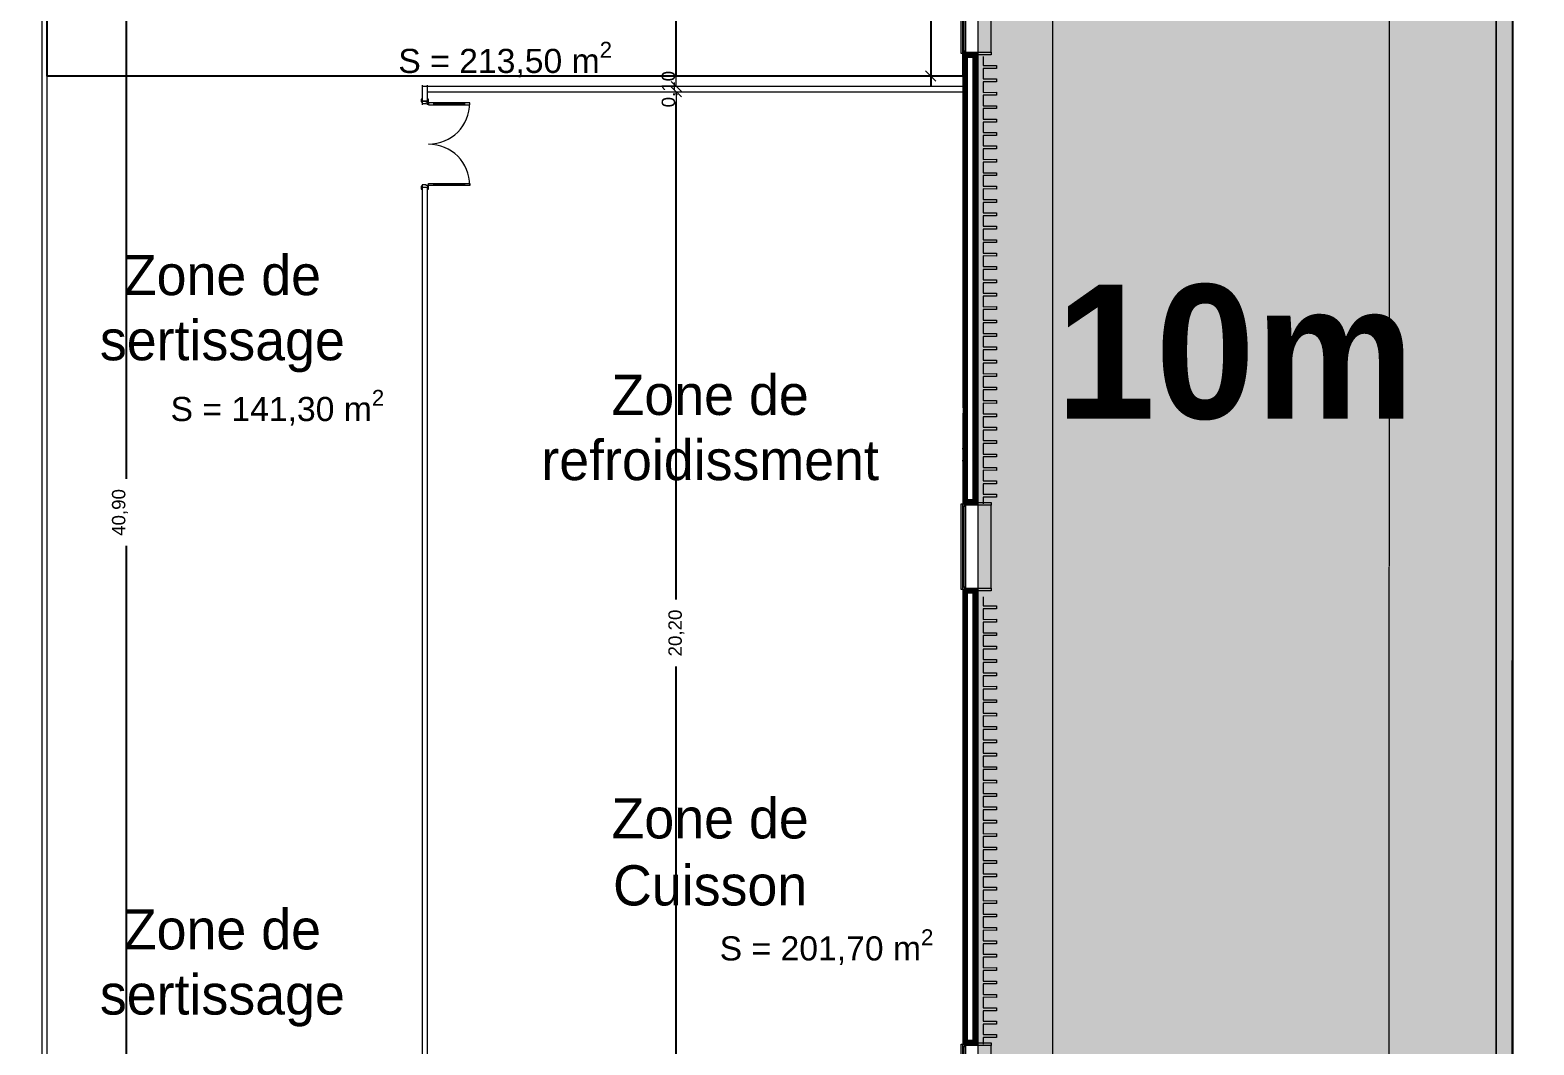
# Model space of a CAD drawing. Header units: millimetres. Extents: x 141848 to 1648660, y -821378 to -151356.
# Drawn here: x 226544 to 254600, y -224593 to -205653 of the extents above; entities that cross this region are included whole.
import ezdxf

# ---------------------------------------------------------------- set-up
doc = ezdxf.new("R2010")
doc.units = ezdxf.units.MM
doc.header["$MEASUREMENT"] = 0
doc.linetypes.add('Traits', pattern=[282.222223, 141.111112, -141.111112])
doc.linetypes.add('Wipeout_Contour', pattern=[1000, 0, -1000])
for name, color, linetype in [('Cotations - 1_100', 7, 'Continuous'), ('Divers - Dessin général', 7, 'Continuous'), ('Equipement - Autoclaves', 6, 'Continuous'), ('Fenêtres ARCHICAD', 7, 'Continuous'), ('Hachure', 7, 'Continuous'), ('Intérieur - Agencement', 7, 'Continuous'), ('Nouveau_0', 7, 'Continuous'), ('Portes ARCHICAD', 7, 'Continuous'), ('Sols_ Dalles', 7, 'Continuous'), ('Structure - Murs extérieurs', 7, 'Continuous'), ('TopoAlt', 7, 'Continuous')]:
    doc.layers.add(name, color=color, linetype=linetype)
doc.styles.add('STYLE_GENERE_1', font='')
doc.styles.add('STYLE_GENERE_2', font='')
doc.styles.add('STYLE_GENERE_4', font='')
doc.styles.get('STYLE_GENERE_1').set_extended_font_data('Agency FB')
doc.styles.get('STYLE_GENERE_2').set_extended_font_data('Arial')
doc.styles.get('STYLE_GENERE_4').set_extended_font_data('Agency FB', bold=True)
doc.dimstyles.new('STYLE_GENERE__1', dxfattribs={"dimtxt": 250, "dimasz": 190, "dimexe": 1.25, "dimexo": 0.625, "dimgap": 0, "dimtad": 1, "dimlfac": 0.001, "dimtxsty": 'STYLE_GENERE_2', "dimblk": 'ARROWHEAD_6', "dimblk1": 'ARROWHEAD_6', "dimblk2": 'ARROWHEAD_6', "dimcen": 2.5, "dimse1": 1, "dimse2": 1, "dimclrd": 7, "dimclre": 7, "dimclrt": 7, "dimazin": 3, "dimtfac": 1, "dimtmove": 0, "dimatfit": 3})
doc.dimstyles.new('STYLE_GENERE__4', dxfattribs={"dimtxt": 250, "dimasz": 190, "dimexe": 1.25, "dimexo": 0.625, "dimgap": 0, "dimtad": 1, "dimlfac": 0.001, "dimtxsty": 'STYLE_GENERE_2', "dimblk": 'ARROWHEAD_6', "dimblk1": 'ARROWHEAD_6', "dimblk2": 'ARROWHEAD_6', "dimcen": 2.5, "dimse1": 1, "dimse2": 1, "dimclrd": 7, "dimclre": 7, "dimclrt": 7, "dimazin": 3, "dimtfac": 1, "dimtmove": 0, "dimatfit": 3})
pattern_1 = [(45, (0, 175), (-55.684659, 55.684659), [0, -52.5, 0, -78.75]), (110, (175, 175), (74.000794, 26.934086), [0, -38.5, 0, -66.5])]
pattern_2 = [(45, (0, 0), (-7.0710678, 7.0710678), [])]

# ---------------------------------------------------------------- blocks, each defined once
blk = doc.blocks.new('Dalle_15_1', base_point=(153176, -163719))
at = {"linetype": 'Continuous', "lineweight": 0, "true_color": 0x90b349}
blk.add_hatch(color=55, dxfattribs=at).paths.add_polyline_path([(153176, -163719), (153156, -271725), (155117, -271706), (155135, -165720), (251905, -165737), (251887, -265587), (253887, -265588), (253906, -163738)])
at = {"color": 7, "linetype": 'Continuous', "lineweight": 5, "flags": 128}
blk.add_lwpolyline([(153176, -163719), (153156, -271725), (155117, -271706), (155135, -165720), (251905, -165737), (251887, -265587), (253887, -265588), (253906, -163738)], close=True, dxfattribs=at)
blk = doc.blocks.new('Fenêtre 25')
at = {"layer": 'Fenêtres ARCHICAD', "color": 7, "linetype": 'Continuous', "lineweight": 5}
for p, q in [((-800, 0), (-800, 33)), ((-800, 33), (800, 33)), ((800, 33), (800, 0)), ((-825, -530), (-825, -280)), ((-825, -280), (-775, -280)), ((-825, -280), (-800, -280)), ((-825, -280), (-800, -280)), ((-800, -30), (800, -30)), ((-800, -280), (-800, -50)), ((-800, -50), (-775, -50)), ((-800, -195), (-800, -265)), ((-800, -195), (-800, -265)), ((-800, -195), (-800, -265)), ((-800, -195), (-800, -265)), ((-800, -265), (-800, -280)), ((-800, -265), (-800, -280)), ((-775, -280), (-800, -280)), ((-775, -50), (-775, -280)), ((-775, -280), (-775, -530)), ((775, -280), (775, -50)), ((775, -50), (800, -50)), ((800, -280), (775, -280)), ((775, -280), (825, -280)), ((775, -530), (775, -280)), ((800, -50), (800, -280)), ((800, -195), (800, -265)), ((800, -195), (800, -265)), ((800, -195), (800, -265)), ((800, -195), (800, -265)), ((800, -265), (800, -280)), ((800, -265), (800, -280)), ((800, -280), (825, -280)), ((800, -280), (825, -280)), ((825, -280), (825, -530)), ((-775, -530), (-825, -530)), ((-775, -530), (775, -530)), ((825, -530), (775, -530))]:
    blk.add_line(p, q, dxfattribs=at)
at = {"layer": 'Fenêtres ARCHICAD', "color": 7, "linetype": 'Traits', "lineweight": 5}
blk.add_line((-800, 0), (800, 0), dxfattribs=at)
at = {"color": 254, "linetype": 'Wipeout_Contour', "lineweight": 0, "ltscale": 3003.33026}
blk.add_wipeout([(-750, 0), (-750, -50), (750, -50), (750, 0)], dxfattribs=at).dxf.layer = 'Fenêtres ARCHICAD'
at = {"layer": 'Fenêtres ARCHICAD', "color": 7, "linetype": 'Continuous', "lineweight": 5}
for p, q in [((-800, 0), (-750, 0)), ((-800, 0), (-800, -15)), ((-800, 0), (-800, -15)), ((-750, 0), (-750, -50)), ((-750, 0), (750, 0)), ((750, -50), (750, 0)), ((750, 0), (800, 0)), ((800, 0), (800, -15)), ((800, 0), (800, -15)), ((-800, -15), (-800, -50)), ((-800, -15), (-800, -50)), ((-750, -50), (-800, -50)), ((-800, -50), (-800, -85)), ((-800, -50), (-800, -85)), ((-800, -85), (-800, -195)), ((-800, -85), (-800, -195)), ((-800, -85), (-800, -195)), ((-800, -85), (-800, -195)), ((-750, -25), (750, -25)), ((750, -50), (-750, -50)), ((800, -50), (750, -50)), ((800, -15), (800, -50)), ((800, -15), (800, -50)), ((800, -50), (800, -85)), ((800, -50), (800, -85)), ((800, -85), (800, -195)), ((800, -85), (800, -195)), ((800, -85), (800, -195)), ((800, -85), (800, -195))]:
    blk.add_line(p, q, dxfattribs=at)
blk = doc.blocks.new('Mur_2_1', base_point=(244226, -173396))
at = {"color": 254, "linetype": 'Wipeout_Contour', "lineweight": 0, "ltscale": 1289190.62966633}
blk.add_wipeout([(244211, -206093), (244211, -214493), (244226, -214493), (244226, -206093)], dxfattribs=at)
at = {"color": 254, "linetype": 'Wipeout_Contour', "lineweight": 0, "ltscale": 1315751.663268873}
blk.add_wipeout([(244211, -216093), (244211, -224578), (244226, -224578), (244226, -216093)], dxfattribs=at)
at = {"linetype": 'Continuous', "lineweight": 5, "true_color": 0x5f5f5f}
h = blk.add_hatch(dxfattribs=at)
h.set_pattern_fill('Enduit_0001', color=251, style=0, pattern_type=2)
h.set_pattern_definition(pattern_1)
h.paths.add_polyline_path([(244211, -206093), (244211, -214493), (244226, -214493), (244226, -206093)])
h = blk.add_hatch(dxfattribs=at)
h.set_pattern_fill('Enduit_0001', color=251, style=0, pattern_type=2)
h.set_pattern_definition(pattern_1)
h.paths.add_polyline_path([(244211, -216093), (244211, -224578), (244226, -224578), (244226, -216093)])
at = {"color": 254, "linetype": 'Wipeout_Contour', "lineweight": 0, "ltscale": 1289060.773175198}
blk.add_wipeout([(244141, -206163), (244141, -214423), (244211, -214493), (244211, -206093)], dxfattribs=at)
at = {"color": 254, "linetype": 'Wipeout_Contour', "lineweight": 0, "ltscale": 1315624.458814037}
blk.add_wipeout([(244141, -216163), (244141, -224508), (244211, -224578), (244211, -216093)], dxfattribs=at)
at = {"linetype": 'Continuous', "lineweight": 5, "true_color": 0x5f5f5f}
h = blk.add_hatch(dxfattribs=at)
h.set_pattern_fill('Briques_terre_cuite__int_97', color=251, style=0, pattern_type=2)
h.set_pattern_definition(pattern_2)
h.paths.add_polyline_path([(244141, -206163), (244141, -214423), (244211, -214493), (244211, -206093)])
h = blk.add_hatch(dxfattribs=at)
h.set_pattern_fill('Briques_terre_cuite__int_97', color=251, style=0, pattern_type=2)
h.set_pattern_definition(pattern_2)
h.paths.add_polyline_path([(244141, -216163), (244141, -224508), (244211, -224578), (244211, -216093)])
at = {"color": 254, "linetype": 'Wipeout_Contour', "lineweight": 0, "ltscale": 1288786.973812704}
blk.add_wipeout([(244141, -206163), (244031, -206163), (244031, -214423), (244141, -214423)], dxfattribs=at)
at = {"color": 254, "linetype": 'Wipeout_Contour', "lineweight": 0, "ltscale": 1315356.219160393}
blk.add_wipeout([(244141, -216163), (244031, -216163), (244031, -224508), (244141, -224508)], dxfattribs=at)
at = {"color": 254, "linetype": 'Wipeout_Contour', "lineweight": 0, "ltscale": 1297133.148125937}
blk.add_wipeout([(243961, -212806), (243946, -212806), (243946, -214493), (243961, -214493)], dxfattribs=at)
at = {"color": 254, "linetype": 'Wipeout_Contour', "lineweight": 0, "ltscale": 1314964.803627655}
blk.add_wipeout([(243961, -216093), (243946, -216093), (243946, -224578), (243961, -224578)], dxfattribs=at)
at = {"linetype": 'Continuous', "lineweight": 5, "true_color": 0x5f5f5f}
h = blk.add_hatch(dxfattribs=at)
h.set_pattern_fill('Enduit_0001', color=251, style=0, pattern_type=2)
h.set_pattern_definition(pattern_1)
h.paths.add_polyline_path([(243961, -212806), (243946, -212806), (243946, -214493), (243961, -214493)])
h = blk.add_hatch(dxfattribs=at)
h.set_pattern_fill('Enduit_0001', color=251, style=0, pattern_type=2)
h.set_pattern_definition(pattern_1)
h.paths.add_polyline_path([(243961, -216093), (243946, -216093), (243946, -224578), (243961, -224578)])
at = {"color": 254, "linetype": 'Wipeout_Contour', "lineweight": 0, "ltscale": 1286033.216354333}
blk.add_wipeout([(243946, -212706), (243961, -212706), (243961, -206093), (243946, -206093)], dxfattribs=at)
at = {"color": 254, "linetype": 'Wipeout_Contour', "lineweight": 0, "ltscale": 1315090.97567144}
blk.add_wipeout([(243961, -224578), (244031, -224578), (244031, -216093), (243961, -216093)], dxfattribs=at)
at = {"linetype": 'Continuous', "lineweight": 5, "true_color": 0x5f5f5f}
h = blk.add_hatch(dxfattribs=at)
h.set_pattern_fill('Enduit_0001', color=251, style=0, pattern_type=2)
h.set_pattern_definition(pattern_1)
h.paths.add_polyline_path([(243946, -212706), (243961, -212706), (243961, -206093), (243946, -206093)])
h = blk.add_hatch(dxfattribs=at)
h.set_pattern_fill('Briques_terre_cuite__int_97', color=251, style=0, pattern_type=2)
h.set_pattern_definition(pattern_2)
h.paths.add_polyline_path([(243961, -224578), (244031, -224578), (244031, -216093), (243961, -216093)])
at = {"color": 254, "linetype": 'Wipeout_Contour', "lineweight": 0, "ltscale": 1288516.324365202}
blk.add_wipeout([(243961, -214493), (244031, -214493), (244031, -206093), (243961, -206093)], dxfattribs=at)
at = {"color": 254, "linetype": 'Wipeout_Contour', "lineweight": 0, "ltscale": 1304133.142548363}
blk.add_wipeout([(244141, -216163), (244211, -216093), (244031, -216093), (244031, -216163)], dxfattribs=at)
at = {"color": 254, "linetype": 'Wipeout_Contour', "lineweight": 0, "ltscale": 1326685.764838751}
blk.add_wipeout([(244141, -224508), (244031, -224508), (244031, -224578), (244211, -224578)], dxfattribs=at)
at = {"linetype": 'Continuous', "lineweight": 5, "true_color": 0x5f5f5f}
h = blk.add_hatch(dxfattribs=at)
h.set_pattern_fill('Briques_terre_cuite__int_97', color=251, style=0, pattern_type=2)
h.set_pattern_definition(pattern_2)
h.paths.add_polyline_path([(243961, -214493), (244031, -214493), (244031, -206093), (243961, -206093)])
h = blk.add_hatch(dxfattribs=at)
h.set_pattern_fill('Briques_terre_cuite__int_97', color=251, style=0, pattern_type=2)
h.set_pattern_definition(pattern_2)
h.paths.add_polyline_path([(244141, -216163), (244211, -216093), (244031, -216093), (244031, -216163)])
h = blk.add_hatch(dxfattribs=at)
h.set_pattern_fill('Briques_terre_cuite__int_97', color=251, style=0, pattern_type=2)
h.set_pattern_definition(pattern_2)
h.paths.add_polyline_path([(244141, -224508), (244031, -224508), (244031, -224578), (244211, -224578)])
at = {"color": 7, "linetype": 'Continuous', "lineweight": 5}
for p, q in [((243961, -212706), (243946, -212706)), ((243946, -212806), (243961, -212806)), ((243961, -212806), (243961, -212706)), ((243946, -216093), (243961, -216093)), ((243961, -216093), (243961, -224578)), ((243961, -216093), (243996, -216093)), ((243996, -216093), (244031, -216093)), ((244031, -216093), (244141, -216093)), ((244031, -216093), (244141, -216093)), ((244031, -224508), (244031, -216163)), ((244141, -216163), (244031, -216163)), ((244141, -216093), (244211, -216093)), ((244141, -216093), (244211, -216093)), ((244141, -224508), (244141, -216163)), ((244211, -224578), (244211, -216093)), ((244211, -216093), (244226, -216093)), ((244226, -216118), (244226, -216093)), ((243946, -224578), (243961, -224578)), ((243961, -224578), (243996, -224578)), ((243996, -224578), (244031, -224578)), ((244141, -224508), (244031, -224508)), ((244031, -224578), (244141, -224578)), ((244031, -224578), (244141, -224578)), ((244141, -224578), (244211, -224578)), ((244141, -224578), (244211, -224578)), ((244211, -224578), (244226, -224578)), ((244226, -224578), (244226, -224553))]:
    blk.add_line(p, q, dxfattribs=at)
at = {"color": 7, "linetype": 'Continuous', "lineweight": 5, "flags": 128}
for points in [[(243946, -216093), (243946, -224578)], [(244226, -224578), (244226, -216093)]]:
    blk.add_lwpolyline(points, dxfattribs=at)
at = {"layer": 'Fenêtres ARCHICAD', "color": 7, "linetype": 'Continuous', "lineweight": 5, "zscale": 1000, "rotation": 89.99999999999997}
blk.add_blockref('Fenêtre 25', (243946, -225378), dxfattribs=at)
at = {"color": 254, "linetype": 'Wipeout_Contour', "lineweight": 0, "ltscale": 1277968.088979136}
blk.add_wipeout([(244141, -206163), (244211, -206093), (244031, -206093), (244031, -206163)], dxfattribs=at)
at = {"color": 254, "linetype": 'Wipeout_Contour', "lineweight": 0, "ltscale": 1299714.584061193}
blk.add_wipeout([(244141, -214423), (244031, -214423), (244031, -214493), (244211, -214493)], dxfattribs=at)
at = {"linetype": 'Continuous', "lineweight": 5, "true_color": 0x5f5f5f}
h = blk.add_hatch(dxfattribs=at)
h.set_pattern_fill('Briques_terre_cuite__int_97', color=251, style=0, pattern_type=2)
h.set_pattern_definition(pattern_2)
h.paths.add_polyline_path([(244141, -206163), (244211, -206093), (244031, -206093), (244031, -206163)])
h = blk.add_hatch(dxfattribs=at)
h.set_pattern_fill('Briques_terre_cuite__int_97', color=251, style=0, pattern_type=2)
h.set_pattern_definition(pattern_2)
h.paths.add_polyline_path([(244141, -214423), (244031, -214423), (244031, -214493), (244211, -214493)])
at = {"color": 7, "linetype": 'Continuous', "lineweight": 5}
for p, q in [((243946, -206093), (243961, -206093)), ((243961, -206093), (243961, -212706)), ((243961, -206093), (243996, -206093)), ((243996, -206093), (244031, -206093)), ((244031, -206093), (244141, -206093)), ((244031, -206093), (244141, -206093)), ((244031, -214423), (244031, -206163)), ((244141, -206163), (244031, -206163)), ((244141, -206093), (244211, -206093)), ((244141, -206093), (244211, -206093)), ((244141, -214423), (244141, -206163)), ((244211, -214493), (244211, -206093)), ((244211, -206093), (244226, -206093)), ((244226, -206118), (244226, -206093)), ((243961, -212806), (243961, -214493)), ((243946, -214493), (243961, -214493)), ((243961, -214493), (243996, -214493)), ((243996, -214493), (244031, -214493)), ((244141, -214423), (244031, -214423)), ((244031, -214493), (244141, -214493)), ((244031, -214493), (244141, -214493)), ((244141, -214493), (244211, -214493)), ((244141, -214493), (244211, -214493)), ((244211, -214493), (244226, -214493)), ((244226, -214493), (244226, -214468))]:
    blk.add_line(p, q, dxfattribs=at)
at = {"color": 7, "linetype": 'Continuous', "lineweight": 5, "flags": 128}
for points in [[(243946, -206093), (243946, -212706)], [(244226, -214493), (244226, -206093)], [(243946, -212806), (243946, -214493)]]:
    blk.add_lwpolyline(points, dxfattribs=at)
at = {"layer": 'Fenêtres ARCHICAD', "color": 7, "linetype": 'Continuous', "lineweight": 5, "zscale": 1000, "rotation": 89.99999999999997}
for p in [(243946, -205293), (243946, -215293)]:
    blk.add_blockref('Fenêtre 25', p, dxfattribs=at)
blk = doc.blocks.new('Mur_54_1', base_point=(254206, -163438))
at = {"layer": 'TopoAlt', "color": 211, "linetype": 'Continuous', "lineweight": 5, "true_color": 0xfe55ff, "flags": 128}
for points in [[(253906, -163738), (253886, -270769)], [(254186, -271068), (254206, -163738)]]:
    blk.add_lwpolyline(points, dxfattribs=at)
blk = doc.blocks.new('Mur_142_1', base_point=(233861, -212806))
at = {"layer": 'Structure - Murs extérieurs', "color": 7, "linetype": 'Continuous', "lineweight": 5}
for p, q in [((243961, -212706), (243946, -212706)), ((243946, -212806), (243961, -212806)), ((243961, -212806), (243961, -212706))]:
    blk.add_line(p, q, dxfattribs=at)
at = {"layer": 'Structure - Murs extérieurs', "color": 7, "linetype": 'Continuous', "lineweight": 5, "flags": 128}
for points in [[(233861, -212706), (233861, -212806)], [(243946, -212706), (233861, -212706)], [(233961, -212806), (243946, -212806)]]:
    blk.add_lwpolyline(points, dxfattribs=at)
blk = doc.blocks.new('Tôle profilée 25')
at = {"color": 7, "linetype": 'Continuous', "lineweight": 5}
for p, q in [((-250, 8177.5), (-250, 8150)), ((0, 8176.5), (-250, 8177.5)), ((-250, 8150), (-250, 8122.5)), ((0, 8347.3), (0, 8176.5)), ((-250, 8122.5), (0, 8123.5)), ((-250, 7927.5), (-250, 7900)), ((0, 7926.5), (-250, 7927.5)), ((-250, 7900), (-250, 7872.5)), ((-250, 7872.5), (0, 7873.5)), ((0, 8123.5), (0, 7926.5)), ((0, 7873.5), (0, 7676.5)), ((-250, 7677.5), (-250, 7650)), ((0, 7676.5), (-250, 7677.5)), ((-250, 7650), (-250, 7622.5)), ((-250, 7622.5), (0, 7623.5)), ((0, 7623.5), (0, 7426.5)), ((-250, 7427.5), (-250, 7400)), ((0, 7426.5), (-250, 7427.5)), ((-250, 7400), (-250, 7372.5)), ((-250, 7372.5), (0, 7373.5)), ((0, 7373.5), (0, 7176.5)), ((-250, 7177.5), (-250, 7150)), ((0, 7176.5), (-250, 7177.5)), ((-250, 7150), (-250, 7122.5)), ((-250, 7122.5), (0, 7123.5)), ((0, 7123.5), (0, 6926.5)), ((-250, 6927.5), (-250, 6900)), ((0, 6926.5), (-250, 6927.5)), ((-250, 6900), (-250, 6872.5)), ((-250, 6872.5), (0, 6873.5)), ((0, 6873.5), (0, 6676.5)), ((-250, 6677.5), (-250, 6650)), ((0, 6676.5), (-250, 6677.5)), ((-250, 6650), (-250, 6622.5)), ((-250, 6622.5), (0, 6623.5)), ((0, 6623.5), (0, 6426.5)), ((-250, 6427.5), (-250, 6400)), ((0, 6426.5), (-250, 6427.5)), ((-250, 6400), (-250, 6372.5)), ((-250, 6372.5), (0, 6373.5)), ((-250, 6177.5), (-250, 6150)), ((0, 6176.5), (-250, 6177.5)), ((0, 6373.5), (0, 6176.5)), ((-250, 6150), (-250, 6122.5)), ((-250, 6122.5), (0, 6123.5)), ((-250, 5927.5), (-250, 5900)), ((0, 5926.5), (-250, 5927.5)), ((-250, 5900), (-250, 5872.5)), ((0, 6123.5), (0, 5926.5)), ((-250, 5872.5), (0, 5873.5)), ((-250, 5677.5), (-250, 5650)), ((0, 5676.5), (-250, 5677.5)), ((-250, 5650), (-250, 5622.5)), ((-250, 5622.5), (0, 5623.5)), ((0, 5873.5), (0, 5676.5)), ((0, 5623.5), (0, 5426.5)), ((-250, 5427.5), (-250, 5400)), ((0, 5426.5), (-250, 5427.5)), ((-250, 5400), (-250, 5372.5)), ((-250, 5372.5), (0, 5373.5)), ((0, 5373.5), (0, 5176.5)), ((-250, 5177.5), (-250, 5150)), ((0, 5176.5), (-250, 5177.5)), ((-250, 5150), (-250, 5122.5)), ((-250, 5122.5), (0, 5123.5)), ((0, 5123.5), (0, 4926.5)), ((-250, 4927.5), (-250, 4900)), ((0, 4926.5), (-250, 4927.5)), ((-250, 4900), (-250, 4872.5)), ((-250, 4872.5), (0, 4873.5)), ((0, 4873.5), (0, 4676.5)), ((-250, 4677.5), (-250, 4650)), ((0, 4676.5), (-250, 4677.5)), ((-250, 4650), (-250, 4622.5)), ((-250, 4622.5), (0, 4623.5)), ((0, 4623.5), (0, 4426.5)), ((-250, 4427.5), (-250, 4400)), ((0, 4426.5), (-250, 4427.5)), ((-250, 4400), (-250, 4372.5)), ((-250, 4372.5), (0, 4373.5)), ((0, 4373.5), (0, 4176.5)), ((-250, 4177.5), (-250, 4150)), ((0, 4176.5), (-250, 4177.5)), ((-250, 4150), (-250, 4122.5)), ((-250, 4122.5), (0, 4123.5)), ((0, 4123.5), (0, 3926.5)), ((-250, 3927.5), (-250, 3900)), ((0, 3926.5), (-250, 3927.5)), ((-250, 3900), (-250, 3872.5)), ((-250, 3872.5), (0, 3873.5)), ((-250, 3677.5), (-250, 3650)), ((0, 3676.5), (-250, 3677.5)), ((-250, 3650), (-250, 3622.5)), ((0, 3873.5), (0, 3676.5)), ((-250, 3622.5), (0, 3623.5)), ((-250, 3427.5), (-250, 3400)), ((0, 3426.5), (-250, 3427.5)), ((-250, 3400), (-250, 3372.5)), ((-250, 3372.5), (0, 3373.5)), ((0, 3623.5), (0, 3426.5)), ((0, 3373.5), (0, 3176.5)), ((-250, 3177.5), (-250, 3150)), ((0, 3176.5), (-250, 3177.5)), ((-250, 3150), (-250, 3122.5)), ((-250, 3122.5), (0, 3123.5)), ((0, 3123.5), (0, 2926.5)), ((-250, 2927.5), (-250, 2900)), ((0, 2926.5), (-250, 2927.5)), ((-250, 2900), (-250, 2872.5)), ((-250, 2872.5), (0, 2873.5)), ((0, 2873.5), (0, 2676.5)), ((-250, 2677.5), (-250, 2650)), ((0, 2676.5), (-250, 2677.5)), ((-250, 2650), (-250, 2622.5)), ((-250, 2622.5), (0, 2623.5)), ((0, 2623.5), (0, 2426.5)), ((-250, 2427.5), (-250, 2400)), ((0, 2426.5), (-250, 2427.5)), ((-250, 2400), (-250, 2372.5)), ((-250, 2372.5), (0, 2373.5)), ((0, 2373.5), (0, 2176.5)), ((-250, 2177.5), (-250, 2150)), ((0, 2176.5), (-250, 2177.5)), ((-250, 2150), (-250, 2122.5)), ((-250, 2122.5), (0, 2123.5)), ((0, 2123.5), (0, 1926.5)), ((-250, 1927.5), (-250, 1900)), ((0, 1926.5), (-250, 1927.5)), ((-250, 1900), (-250, 1872.5)), ((-250, 1872.5), (0, 1873.5)), ((0, 1873.5), (0, 1676.5)), ((-250, 1677.5), (-250, 1650)), ((0, 1676.5), (-250, 1677.5)), ((-250, 1650), (-250, 1622.5)), ((-250, 1622.5), (0, 1623.5)), ((-250, 1427.5), (-250, 1400)), ((0, 1426.5), (-250, 1427.5)), ((0, 1623.5), (0, 1426.5)), ((-250, 1400), (-250, 1372.5)), ((-250, 1372.5), (0, 1373.5)), ((-250, 1177.5), (-250, 1150)), ((0, 1176.5), (-250, 1177.5)), ((-250, 1150), (-250, 1122.5)), ((-250, 1122.5), (0, 1123.5)), ((0, 1373.5), (0, 1176.5)), ((0, 1123.5), (0, 926.5)), ((-250, 927.5), (-250, 900)), ((0, 926.5), (-250, 927.5)), ((-250, 900), (-250, 872.5)), ((-250, 872.5), (0, 873.5)), ((0, 873.5), (0, 676.5)), ((-250, 677.5), (-250, 650)), ((0, 676.5), (-250, 677.5)), ((-250, 650), (-250, 622.5)), ((-250, 622.5), (0, 623.5)), ((0, 623.5), (0, 426.5)), ((-250, 427.5), (-250, 400)), ((0, 426.5), (-250, 427.5)), ((-250, 400), (-250, 372.5)), ((-250, 372.5), (0, 373.5)), ((0, 373.5), (0, 176.5)), ((-250, 177.5), (-250, 150)), ((0, 176.5), (-250, 177.5)), ((-250, 150), (-250, 122.5)), ((-250, 122.5), (0, 123.5)), ((0, 123.5), (0, 0))]:
    blk.add_line(p, q, dxfattribs=at)
blk = doc.blocks.new('Porte double 25_8')
at = {"layer": 'Portes ARCHICAD', "color": 7, "linetype": 'Continuous', "lineweight": 5}
for p, q in [((-772, 772), (-772, 672)), ((-732, 772), (-772, 772)), ((-772, 672), (-732, 672)), ((-752, 672), (-752, 100)), ((-732, 672), (-732, 772)), ((732, 672), (732, 772)), ((732, 772), (772, 772)), ((772, 672), (732, 672)), ((752, 672), (752, 100)), ((772, 772), (772, 672)), ((-787, 4), (-837, 4)), ((-837, 4), (-837, -15)), ((-772, 0), (-800, 0)), ((-800, 0), (-800, -115)), ((-787, -15), (-787, 4)), ((-732, 100), (-772, 100)), ((-772, 100), (-772, 0)), ((-772, -40), (-772, 0)), ((-772, 0), (-732, 0)), ((-732, 0), (-732, 100)), ((732, 0), (732, 100)), ((732, 100), (772, 100)), ((772, 0), (732, 0)), ((772, 100), (772, 0)), ((800, 0), (772, 0)), ((772, 0), (772, -40)), ((837, 4), (787, 4)), ((787, 4), (787, -15)), ((800, -115), (800, 0)), ((837, -15), (837, 4)), ((-837, -15), (-787, -15)), ((-800, -15), (-837, -15)), ((-800, -15), (-837, -15)), ((-787, -115), (-837, -115)), ((-837, -115), (-837, -134)), ((-800, -115), (-837, -115)), ((-800, -115), (-837, -115)), ((-837, -134), (-787, -134)), ((-800, -115), (-800, -15)), ((-800, -115), (-800, -15)), ((-800, -115), (-760, -115)), ((-787, -134), (-787, -115)), ((-760, -40), (-772, -40)), ((-760, -115), (-760, -40)), ((772, -40), (760, -40)), ((760, -40), (760, -115)), ((760, -115), (800, -115)), ((787, -15), (837, -15)), ((837, -115), (787, -115)), ((787, -115), (787, -134)), ((787, -134), (837, -134)), ((800, -115), (800, -15)), ((800, -115), (800, -15)), ((800, -15), (837, -15)), ((800, -15), (837, -15)), ((800, -115), (837, -115)), ((800, -115), (837, -115)), ((837, -134), (837, -115))]:
    blk.add_line(p, q, dxfattribs=at)
at = {"layer": 'Portes ARCHICAD', "color": 7, "linetype": 'Continuous', "lineweight": 5, "flags": 128}
for points in [[(-772, 672), (-772, 100), (-752, 100), (-752, 672)], [(-752, 672), (-752, 100), (-732, 100), (-732, 672)], [(752, 672), (752, 100), (732, 100), (732, 672)], [(772, 672), (772, 100), (752, 100), (752, 672)]]:
    blk.add_lwpolyline(points, close=True, dxfattribs=at)
at = {"layer": 'Portes ARCHICAD', "color": 7, "linetype": 'Continuous', "lineweight": 5}
for centre, start, end in [((-772, 0), 0, 90), ((772, 0), 90, 180)]:
    blk.add_arc(centre, 772, start, end, dxfattribs=at)
blk = doc.blocks.new('ARROWHEAD_6')
at = {"color": 0, "linetype": 'Continuous', "lineweight": 0}
for p, q in [((0, 0), (-1, 0)), ((-0.5, -0.5), (0.5, 0.5))]:
    blk.add_line(p, q, dxfattribs=at)
blk = doc.blocks.new('*D1152')
at = {"color": 7}
for p, q in [((219696, -177072), (231101, -177072)), ((232351, -177072), (243756, -177072))]:
    blk.add_line(p, q, dxfattribs=at)
at = {"layer": 'Defpoints'}
for p in [(219506, -177072), (219506, -207204), (243946, -207202)]:
    blk.add_point(p, dxfattribs=at)
at = {"layer": 'Cotations - 1_100', "color": 7, "xscale": 190, "yscale": 190, "rotation": 180}
blk.add_blockref('ARROWHEAD_6', (219506, -177072), dxfattribs=at)
at = {"layer": 'Cotations - 1_100', "color": 7, "xscale": 190, "yscale": 190}
blk.add_blockref('ARROWHEAD_6', (243946, -177072), dxfattribs=at)
at = {"layer": 'Cotations - 1_100', "color": 7, "insert": (231726, -176947), "char_height": 250, "attachment_point": 5, "style": 'STYLE_GENERE_2'}
blk.add_mtext('\\A1;{\\pql;\\fArial|b0|i0|c0|p38;24,44}', dxfattribs=at)
blk = doc.blocks.new('*D1158')
at = {"color": 7}
for p, q in [((238601, -216281), (238601, -206996)), ((238601, -226816), (238601, -217531))]:
    blk.add_line(p, q, dxfattribs=at)
at = {"layer": 'Defpoints'}
for p in [(238954, -206806), (238601, -227006), (243946, -227006)]:
    blk.add_point(p, dxfattribs=at)
at = {"layer": 'Cotations - 1_100', "color": 7, "xscale": 190, "yscale": 190}
for p, rotation in [((238601, -206806), 90), ((238601, -227006), 270)]:
    blk.add_blockref('ARROWHEAD_6', p, dxfattribs=dict(at, rotation=rotation))
at = {"layer": 'Cotations - 1_100', "color": 7, "insert": (238601, -216906), "char_height": 250, "attachment_point": 5, "rotation": 90, "style": 'STYLE_GENERE_2'}
blk.add_mtext('\\A1;{\\pql;\\fArial|b0|i0|c0|p38;20,20}', dxfattribs=at)
blk = doc.blocks.new('*D1159')
at = {"layer": 'Defpoints'}
for p in [(238904, -206706), (238601, -206806), (238954, -206806)]:
    blk.add_point(p, dxfattribs=at)
at = {"layer": 'Cotations - 1_100', "color": 7, "xscale": 190, "yscale": 190}
for p, rotation in [((238601, -206706), 270), ((238601, -206806), 90)]:
    blk.add_blockref('ARROWHEAD_6', p, dxfattribs=dict(at, rotation=rotation))
at = {"layer": 'Cotations - 1_100', "color": 7, "insert": (238476, -206756), "char_height": 250, "attachment_point": 5, "rotation": 90, "style": 'STYLE_GENERE_2'}
blk.add_mtext('\\A1;{\\pql;\\fArial|b0|i0|c0|p38;0,10}', dxfattribs=at)
blk = doc.blocks.new('*D1169')
at = {"color": 7}
for p, q in [((220826, -228079), (220826, -222493)), ((220826, -234916), (220826, -229329))]:
    blk.add_line(p, q, dxfattribs=at)
at = {"layer": 'Defpoints'}
for p in [(220803, -222303), (220826, -235106), (231726, -235106)]:
    blk.add_point(p, dxfattribs=at)
at = {"layer": 'Cotations - 1_100', "color": 7, "xscale": 190, "yscale": 190}
for p, rotation in [((220826, -222303), 90), ((220826, -235106), 270)]:
    blk.add_blockref('ARROWHEAD_6', p, dxfattribs=dict(at, rotation=rotation))
at = {"layer": 'Cotations - 1_100', "color": 7, "insert": (220826, -228704), "char_height": 250, "attachment_point": 5, "rotation": 90, "style": 'STYLE_GENERE_2'}
blk.add_mtext('\\A1;{\\pql;\\fArial|b0|i0|c0|p38;12,80}', dxfattribs=at)
blk = doc.blocks.new('*D1182')
at = {"layer": 'Defpoints'}
for p in [(243946, -177072), (243946, -207202), (244226, -207202)]:
    blk.add_point(p, dxfattribs=at)
at = {"layer": 'Cotations - 1_100', "color": 7, "xscale": 190, "yscale": 190}
blk.add_blockref('ARROWHEAD_6', (243946, -177072), dxfattribs=at)
at = {"layer": 'Cotations - 1_100', "color": 7, "xscale": 190, "yscale": 190, "rotation": 180}
blk.add_blockref('ARROWHEAD_6', (244226, -177072), dxfattribs=at)
at = {"layer": 'Cotations - 1_100', "color": 7, "insert": (244086, -176947), "char_height": 250, "attachment_point": 5, "style": 'STYLE_GENERE_2'}
blk.add_mtext('\\A1;{\\pql;\\fArial|b0|i0|c0|p38;0,28}', dxfattribs=at)
blk = doc.blocks.new('*D1191')
at = {"color": 7}
for p, q in [((238601, -199831), (238601, -194396)), ((238601, -206516), (238601, -201081))]:
    blk.add_line(p, q, dxfattribs=at)
at = {"layer": 'Defpoints'}
for p in [(235406, -194206), (238601, -206706), (238904, -206706)]:
    blk.add_point(p, dxfattribs=at)
at = {"layer": 'Cotations - 1_100', "color": 7, "xscale": 190, "yscale": 190}
for p, rotation in [((238601, -194206), 90), ((238601, -206706), 270)]:
    blk.add_blockref('ARROWHEAD_6', p, dxfattribs=dict(at, rotation=rotation))
at = {"layer": 'Cotations - 1_100', "color": 7, "insert": (238476, -200456), "char_height": 250, "attachment_point": 5, "rotation": 90, "style": 'STYLE_GENERE_2'}
blk.add_mtext('\\A1;{\\pql;\\fArial|b0|i0|c0|p38;12,50}', dxfattribs=at)
blk = doc.blocks.new('*D1194')
at = {"color": 7}
for p, q in [((228345, -214031), (228345, -194396)), ((228345, -234916), (228345, -215281))]:
    blk.add_line(p, q, dxfattribs=at)
at = {"layer": 'Defpoints'}
for p in [(235406, -194206), (228345, -235106), (231726, -235106)]:
    blk.add_point(p, dxfattribs=at)
at = {"layer": 'Cotations - 1_100', "color": 7, "xscale": 190, "yscale": 190}
for p, rotation in [((228345, -194206), 90), ((228345, -235106), 270)]:
    blk.add_blockref('ARROWHEAD_6', p, dxfattribs=dict(at, rotation=rotation))
at = {"layer": 'Cotations - 1_100', "color": 7, "insert": (228220, -214656), "char_height": 250, "attachment_point": 5, "rotation": 90, "style": 'STYLE_GENERE_2'}
blk.add_mtext('\\A1;{\\pql;\\fArial|b0|i0|c0|p38;40,90}', dxfattribs=at)
blk = doc.blocks.new('*D1212')
at = {"color": 7}
for p, q in [((243346, -201821), (243346, -203761)), ((243346, -204761), (243346, -206701))]:
    blk.add_line(p, q, dxfattribs=at)
at = {"layer": 'Defpoints'}
for p in [(243346, -202011), (243346, -202011), (243346, -206511)]:
    blk.add_point(p, dxfattribs=at)
at = {"layer": 'Cotations - 1_100', "color": 7, "xscale": 190, "yscale": 190}
for p, rotation in [((243346, -202011), 270), ((243346, -206511), 90)]:
    blk.add_blockref('ARROWHEAD_6', p, dxfattribs=dict(at, rotation=rotation))
at = {"layer": 'Cotations - 1_100', "color": 7, "insert": (243471, -204261), "char_height": 250, "attachment_point": 5, "rotation": 90, "style": 'STYLE_GENERE_2'}
blk.add_mtext('\\A1;{\\pql;\\fArial|b0|i0|c0|p38;4,50}', dxfattribs=at)

msp = doc.modelspace()

# ---------------------------------------------------------------- hatches: boundary and pattern name
at = {"linetype": 'Continuous', "lineweight": 0, "true_color": 0x6f6f6f}
h = msp.add_hatch(color=8, dxfattribs=at)
h.paths.add_polyline_path([(141848.442, -295062.571), (269220.821, -293826.868), (269220.821, -270902.734), (268763.049, -270902.734), (254213.6, -271040.575), (254213.6, -163437.635), (153156.2, -163437.635), (153156.2, -271040.575), (153182.962, -271040.57), (153183.146, -272000.514, -0.409427364), (149183.681, -275935.042), (141848.442, -275935.042)])
h.paths.add_polyline_path([(158435.584, -260639.953), (155145.584, -260639.953), (155145.584, -248364.953), (155145.584, -243089.974), (155145.584, -242189.974), (158435.584, -242189.974)], flags=0)
h.paths.add_polyline_path([(161503.433, -171995.57), (161503.433, -193810.571), (161503.433, -230015.57), (161503.433, -260810.571), (196775.042, -260810.571), (196775.042, -222495.57), (186955.542, -222495.57), (186955.542, -218295.57), (196754.55, -218295.57), (196754.55, -208495.57), (196754.55, -204495.57), (193355.542, -204495.57), (193355.542, -195161.535), (195576.034, -195161.535), (195576.034, -189810.571), (217850.068, -189810.571), (217850.068, -262266.885), (245610.045, -262266.885), (245610.045, -253395.571), (245626.034, -253395.571), (246426.034, -253395.571), (247826.034, -253395.571), (247826.034, -248005.571), (247826.034, -246605.571), (245626.034, -246605.571), (245610.045, -246605.571), (245610.045, -171995.57), (212806.28, -171995.57)], flags=0)
h.paths.add_polyline_path([(162737.042, -269433.913, -0.09031866), (162858.773, -268727.623, -0.201448728), (163912.639, -267592.74, -0.104211445), (164718.006, -267415.055), (165317.979, -267409.371, -0.104044608), (166125.354, -267571.244, -0.238255457), (167284.257, -268953.318, -0.055188622), (167336.836, -269390.334), (167338.931, -269611.438), (167351.046, -270890.267), (167092.583, -271892.761, -0.267949192), (165370.083, -272909.124), (164770.11, -272914.808, -0.193717464), (163379.252, -272370.185, -0.070568756), (163028.663, -271931.262, -0.131652498), (162751.253, -270933.845)], flags=0)
h.paths.add_polyline_path([(175327.752, -275599.002, -0.415791099), (173316.986, -273599.031), (173316.986, -273452.052), (173330.488, -267377.824, -0.380556701), (175316.986, -265609.826), (175394.714, -265609.826), (175394.714, -270609.826), (190394.714, -270609.826), (190394.714, -265609.826), (195356.191, -265609.826, -0.414213562), (196856.191, -267109.826), (196856.191, -273660.699, -0.345501612), (195137.285, -275433.432)], flags=0)
h.paths.add_polyline_path([(205510.093, -271504.083, -0.134473934), (205230.948, -270484.937), (205230.948, -268984.937, -0.414213562), (207230.948, -266984.937), (207830.948, -266984.937, -0.414213562), (209830.948, -268984.937), (209830.948, -270484.937, -0.128820346), (209574.03, -271465.581, -0.270936291), (207830.948, -272484.937), (207230.948, -272484.937, -0.264979997)], flags=0)
h.paths.add_polyline_path([(217862.687, -273329.325), (217869.949, -267730.336, -0.098561509), (218100.718, -266943.721), (218117.681, -266951.545, -0.258849002), (219955.479, -265605.827), (219953.141, -265587.294), (220637.569, -265587.294), (220637.569, -265687.294), (220637.569, -270687.294), (250537.569, -270687.294), (250537.569, -265687.294), (252208.004, -265687.294), (254186.294, -265687.294), (254186.294, -267687.294), (254186.294, -271062.255, 0.001345761), (254186.323, -271073.021), (254197.209, -273095.233, -0.414213562), (252208.004, -275105.97), (243484.534, -275105.97, -0.005188955), (243431.438, -275116.103), (235447.992, -275196.191), (220071.012, -275253.24, -0.386553331), (217873.089, -273475.385, -0.025189219)], flags=0)
at = {"linetype": 'Continuous', "lineweight": 0, "true_color": 0x90b349}
msp.add_hatch(color=55, dxfattribs=at).paths.add_polyline_path([(153135.736, -163719.488), (153116.298, -271660.98), (155116.298, -271661.341), (155135.376, -165719.848), (251905.262, -165737.275), (251887.357, -265587.294), (253887.357, -265587.654), (253905.622, -163737.635)])
at = {"layer": 'Sols_ Dalles', "linetype": 'Continuous', "lineweight": 0, "true_color": 0x2e271c}
msp.add_hatch(color=250, dxfattribs=at).paths.add_polyline_path([(161503.433, -171995.57), (161503.433, -230015.57), (161503.433, -260810.571), (196775.042, -260810.571), (196775.042, -260795.571), (196775.042, -258649.982), (196775.042, -258010.558), (196775.042, -222495.57), (186955.542, -222495.57), (186955.542, -218295.57), (196754.55, -218295.57), (196754.55, -204495.57), (193355.542, -204495.57), (193355.542, -195161.535), (195576.034, -195161.535), (195576.034, -189810.571), (217805.542, -189810.571), (217805.542, -253395.57), (217805.542, -253415.571), (219205.542, -253415.571), (219205.542, -253395.57), (219205.542, -188410.571), (191955.542, -188410.571), (191955.542, -190035.076), (194140.476, -190023.061), (194160.967, -193749.52), (191976.034, -193761.535), (191955.542, -200380.57), (191955.542, -205895.57), (195354.55, -205895.57), (195354.55, -216895.57), (185555.542, -216895.57), (185555.542, -223895.57), (195354.55, -223895.57), (195354.55, -258649.982), (195354.55, -259410.571), (163990.222, -259410.571), (162860.681, -259410.571), (162860.681, -231415.57), (162860.681, -173395.57), (244226.034, -173395.57), (244226.034, -248005.571), (245626.034, -248005.571), (246426.034, -248005.571), (246426.034, -251817.03), (245610.045, -251817.03), (244211.034, -251817.03), (244211.034, -253395.571), (246426.034, -253395.571), (247826.034, -253395.571), (247826.034, -248005.571), (247826.034, -246605.571), (245626.034, -246605.571), (245626.034, -171995.57)])

# ---------------------------------------------------------------- linework, layer by layer
at = {"color": 9, "linetype": 'Continuous', "lineweight": 5}
msp.add_lwpolyline([(149183.681, -275935.042), (141848.442, -275935.042), (141848.442, -295062.571), (269220.821, -293826.868), (269220.821, -270902.734), (268763.049, -270902.734), (254213.6, -271040.575), (254213.6, -163437.635), (153163.039, -163437.635), (153163.039, -271040.575), (153156.2, -271040.575), (153156.383, -272000.519), (153183.146, -272000.514, -0.409427364)], format="xyb", close=True, dxfattribs=at)
at = {"color": 7, "linetype": 'Continuous', "lineweight": 5}
msp.add_lwpolyline([(153135.736, -163719.488), (153116.298, -271660.98), (155116.298, -271661.341), (155135.376, -165719.848), (251905.262, -165737.275), (251887.357, -265587.294), (253887.357, -265587.654), (253905.622, -163737.635)], close=True, dxfattribs=at)
at = {"layer": 'Sols_ Dalles', "color": 250, "linetype": 'Continuous', "lineweight": 5, "true_color": 0x1f1f1f}
for points in [[(245626.034, -253415.571), (245626.034, -171995.57), (161503.433, -171995.57), (161503.433, -230015.57)], [(162860.681, -231415.57), (162860.681, -173395.57), (244226.034, -173395.57), (244226.034, -253415.571)]]:
    msp.add_lwpolyline(points, dxfattribs=at)
at = {"layer": 'Structure - Murs extérieurs', "color": 7, "linetype": 'Continuous', "lineweight": 5}
for p, q in [((233861.034, -206982.617), (233861.034, -206945.617)), ((233861.034, -206982.617), (233961.034, -206982.617)), ((233961.034, -206982.617), (233961.034, -206945.617)), ((233861.034, -208582.617), (233861.034, -208619.617)), ((233861.034, -208582.617), (233961.034, -208582.617)), ((233961.034, -208582.617), (233961.034, -208619.617))]:
    msp.add_line(p, q, dxfattribs=at)
at = {"layer": 'Structure - Murs extérieurs', "color": 7, "linetype": 'Continuous', "lineweight": 5, "flags": 128}
for points in [[(226766.034, -185605.571), (226766.034, -224865.276)], [(226866.034, -224865.276), (226866.034, -196705.571)], [(233861.034, -206679.298), (233861.034, -207049.733)], [(233961.034, -207049.733), (233961.034, -206679.298)], [(233861.034, -208582.617), (233861.034, -227005.73)], [(233961.034, -227005.73), (233961.034, -208582.617)]]:
    msp.add_lwpolyline(points, dxfattribs=at)
at = {"layer": 'TopoAlt', "color": 211, "linetype": 'Continuous', "lineweight": 5, "true_color": 0xfe55ff}
for points in [[(253905.622, -163737.635), (253886.348, -270769.248)], [(254186.294, -271067.638), (254205.622, -163737.635)]]:
    msp.add_lwpolyline(points, dxfattribs=at)

# ---------------------------------------------------------------- block references
at = {"color": 7, "linetype": 'Continuous', "lineweight": 5}
msp.add_blockref('Dalle_15_1', (153175.747, -163719.495), dxfattribs=at)
at = {"layer": 'Portes ARCHICAD', "color": 7, "linetype": 'Continuous', "lineweight": 5, "zscale": 1000, "rotation": 270}
msp.add_blockref('Porte double 25_8', (233976.034, -207782.617), dxfattribs=at)
at = {"layer": 'TopoAlt', "color": 211, "lineweight": 5, "true_color": 0xfe55ff}
msp.add_blockref('Mur_54_1', (254205.676, -163437.635), dxfattribs=at)

# ---------------------------------------------------------------- texts
at = {"layer": 'Hachure', "color": 250, "linetype": 'Continuous', "lineweight": 5, "true_color": 0x1f1f1f, "char_height": 750, "width": 4871.89676, "attachment_point": 5, "style": 'STYLE_GENERE_1'}
for s, insert, line_spacing_factor in [('\\A1;{\\pqc;\\fAgency FB|b0|i0|c0|p34;Zone de \\fAgency FB|b0|i0|c0|p34;sertissage}', (230132.206, -210946.457), 0.972106), ('\\A1;{\\pqc;\\fAgency FB|b0|i0|c0|p34;Zone de\\fAgency FB|b0|i0|c0|p34; refroidissment }', (239231.576, -213074.928), 0.97291), ('\\A1;{\\pqc;\\fAgency FB|b0|i0|c0|p34;Zone de \\fAgency FB|b0|i0|c0|p34;sertissage}', (230132.206, -223156.696), 0.972106)]:
    msp.add_mtext(s, dxfattribs=dict(at, insert=insert, line_spacing_factor=line_spacing_factor))
at = {"layer": 'Hachure', "color": 14, "linetype": 'Continuous', "lineweight": 5, "true_color": 0xa40f02, "insert": (249025.53, -211671.584), "char_height": 2500, "attachment_point": 5, "style": 'STYLE_GENERE_4'}
msp.add_mtext('\\A1;{\\pqc;\\fAgency FB|b1|i0|c0|p34;10\\fAgency FB|b1|i0|c0|p34;m}', dxfattribs=at)
at = {"layer": 'Hachure', "color": 250, "linetype": 'Continuous', "lineweight": 5, "true_color": 0x1f1f1f, "insert": (239231.576, -220995.217), "char_height": 750, "width": 4871.89676, "attachment_point": 5, "style": 'STYLE_GENERE_1'}
msp.add_mtext('\\A1;{\\pqc;\\fAgency FB|b0|i0|c0|p34;Zone de Cuisson}', dxfattribs=at)
at = {"layer": 'Intérieur - Agencement', "color": 5, "char_height": 450, "attachment_point": 5, "style": 'STYLE_GENERE_2'}
for s, insert in [('\\A1;{\\pqc;\\fArial|b0|i0|c0|p38;S = 213,50 m{\\H0.66x;\\S2^ ;}}', (235408, -206205.217)), ('\\A1;{\\pqc;\\fArial|b0|i0|c0|p38;S = 141,30 m{\\H0.66x;\\S2^ ;}}', (231158, -212701.171)), ('\\A1;{\\pqc;\\fArial|b0|i0|c0|p38;S = 201,70 m{\\H0.66x;\\S2^ ;}}', (241403, -222767.399))]:
    msp.add_mtext(s, dxfattribs=dict(at, insert=insert))

# ---------------------------------------------------------------- dimensions: what is measured, and where the dimension line sits
at = {"layer": 'Cotations - 1_100'}
for base, p1, p2, dimstyle, picture, middle in [((228345.44, -235105.571), (231725.788, -235105.571), (235406.034, -194205.571), 'STYLE_GENERE__4', '*D1194', (228220.44, -214655.571)), ((238600.889, -206705.571), (238903.534, -206705.571), (235406.034, -194205.571), 'STYLE_GENERE__4', '*D1191', (238475.889, -200455.571)), ((243346, -202011), (243346, -202011), (243346, -206511), 'STYLE_GENERE__1', '*D1212', (243471, -204261))]:
    dim = msp.add_linear_dim(base=base, p1=p1, p2=p2, angle=90, dimstyle=dimstyle, override={"dimzin": 0}, dxfattribs=at)
    dim.commit()
    dim.dimension.update_dxf_attribs({"geometry": picture, "text_midpoint": middle})
at = {"layer": 'Cotations - 1_100', "color": 7, "linetype": 'Continuous', "lineweight": 5}
for base, p1, p2, picture, middle in [((238600.889, -206805.571), (238953.534, -206805.571), (238903.534, -206705.571), '*D1159', (238475.889, -206755.571)), ((220826.354, -235105.571), (231725.788, -235105.571), (220803.174, -222303.387), '*D1169', (220826.354, -228704.479))]:
    dim = msp.add_linear_dim(base=base, p1=p1, p2=p2, angle=90, dimstyle='STYLE_GENERE__4', override={"dimzin": 0}, dxfattribs=at)
    dim.commit()
    dim.dimension.update_dxf_attribs({"geometry": picture, "text_midpoint": middle})

# ---------------------------------------------------------------- next in the draw order: block references
at = {"color": 7, "lineweight": 5}
msp.add_blockref('Mur_2_1', (244226.034, -173395.57), dxfattribs=at)

# ---------------------------------------------------------------- next in the draw order: hatches: boundary and pattern name
at = {"linetype": 'Continuous', "lineweight": 0, "true_color": 0xa7a7a7}
msp.add_hatch(color=253, dxfattribs=at).paths.add_polyline_path([(244196.92, -212059.081, 1), (254196.92, -212059.081, 1)])

# ---------------------------------------------------------------- next in the draw order: linework, layer by layer
at = {"layer": 'Divers - Dessin général', "color": 14, "linetype": 'Continuous', "lineweight": 5, "true_color": 0x990000}
msp.add_lwpolyline([(254205.676, -163437.635), (254186.294, -271067.638), (152856.388, -272027.634), (152839.018, -197317.635), (152835.676, -163437.635)], close=True, dxfattribs=at)
at = {"layer": 'Equipement - Autoclaves'}
msp.add_lwpolyline([(226866, -202011), (243946, -202011), (243946, -206511), (226866, -206511)], close=True, dxfattribs=at)
at = {"layer": 'Nouveau_0', "color": 7, "linetype": 'Continuous', "lineweight": 5}
msp.add_lwpolyline([(244226.034, -173395.57), (244226.034, -253395.57), (219226.034, -253395.57), (219226.034, -173395.57)], close=True, dxfattribs=at)
at = {"layer": 'TopoAlt', "color": 7, "linetype": 'Continuous', "lineweight": 5, "flags": 128}
msp.add_lwpolyline([(152835.676, -163437.635), (152835.733, -163737.635), (152856.37, -271934.337), (153156.37, -271934.279), (153135.733, -163737.635), (253905.622, -163737.635), (253886.348, -270769.248), (253886.294, -271069.253), (254186.294, -271067.638), (254205.622, -163737.635), (254205.676, -163437.635), (253905.676, -163437.635), (153135.676, -163437.635)], close=True, dxfattribs=at)

# ---------------------------------------------------------------- next in the draw order: block references
at = {"color": 7, "linetype": 'Continuous', "lineweight": 5, "xscale": -1, "zscale": 1000}
for p in [(244326.034, -214492.548), (244326.034, -224577.556)]:
    msp.add_blockref('Tôle profilée 25', p, dxfattribs=at)
at = {"layer": 'Structure - Murs extérieurs', "color": 7, "lineweight": 5}
msp.add_blockref('Mur_142_1', (233861.034, -206805.571), dxfattribs=at)

# ---------------------------------------------------------------- next in the draw order: dimensions: what is measured, and where the dimension line sits
at = {"layer": 'Cotations - 1_100', "color": 7, "linetype": 'Continuous', "lineweight": 5}
for base, p1, p2, picture, middle in [((219505.542, -177071.511), (219505.542, -207204.46), (243946.034, -207202.207), '*D1152', (231725.788, -176946.511)), ((243946.034, -177071.511), (243946.034, -207202.207), (244226.034, -207202.181), '*D1182', (244086.034, -176946.511))]:
    dim = msp.add_linear_dim(base=base, p1=p1, p2=p2, dimstyle='STYLE_GENERE__1', override={"dimzin": 0}, dxfattribs=at)
    dim.commit()
    dim.dimension.update_dxf_attribs({"geometry": picture, "text_midpoint": middle})
dim = msp.add_linear_dim(base=(238600.889, -227005.73), p1=(243946.034, -227005.73), p2=(238953.534, -206805.571), angle=90, dimstyle='STYLE_GENERE__4', override={"dimzin": 0}, dxfattribs=at)
dim.commit()
dim.dimension.update_dxf_attribs({"geometry": '*D1158', "text_midpoint": (238600.889, -216905.65)})

doc.saveas('drawing.dxf')
